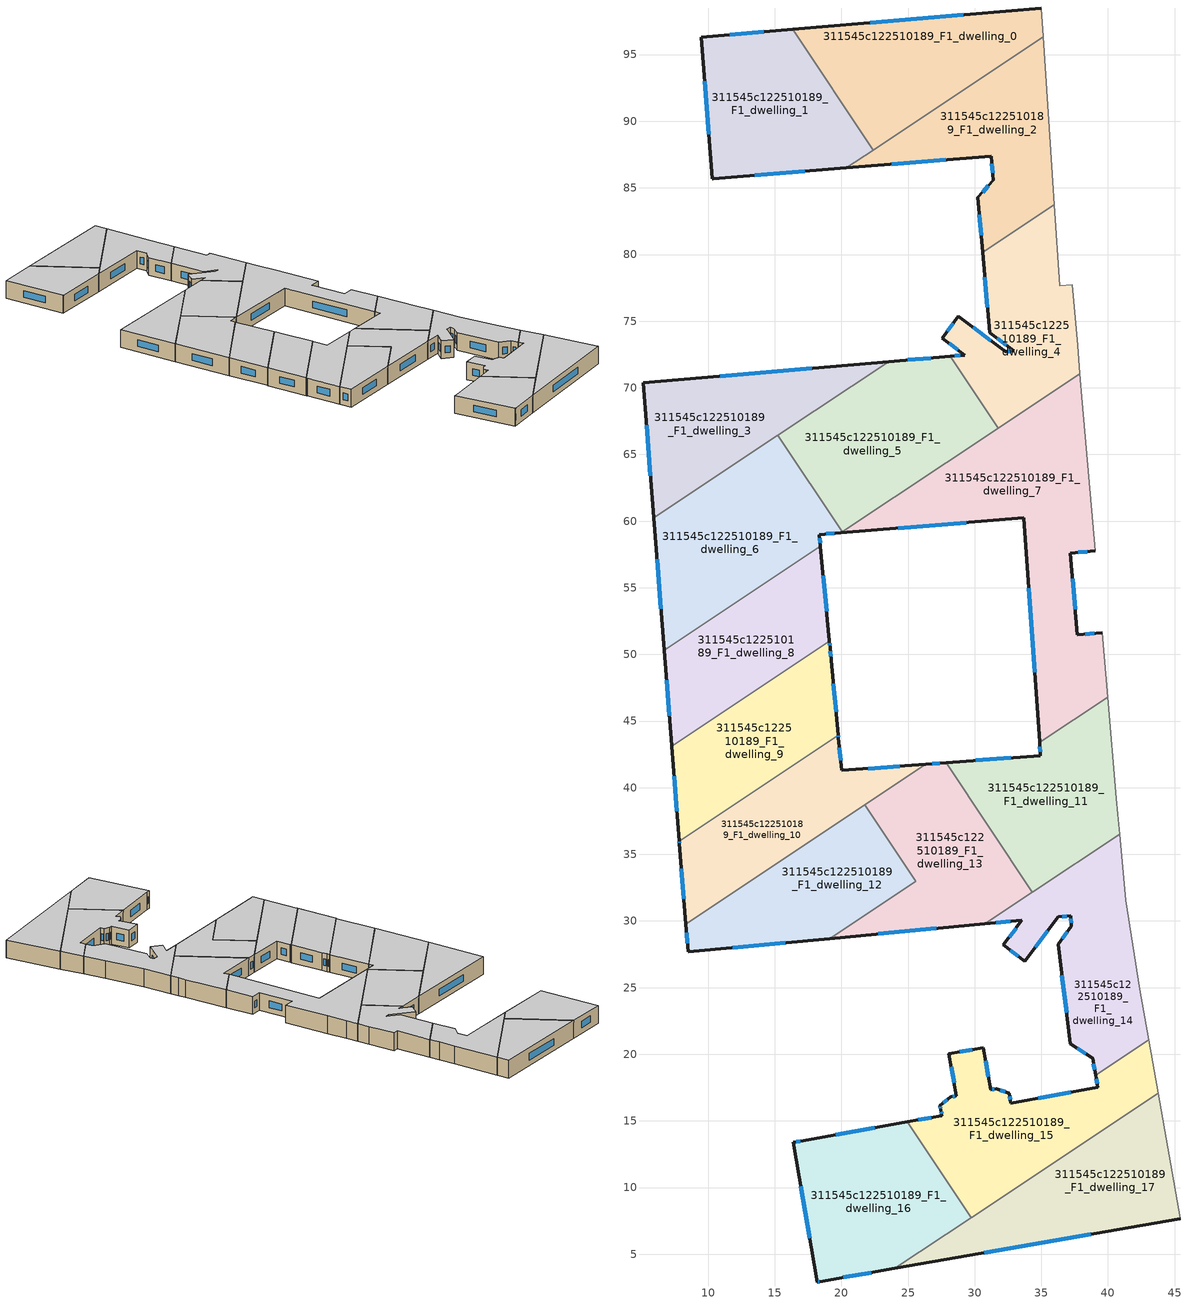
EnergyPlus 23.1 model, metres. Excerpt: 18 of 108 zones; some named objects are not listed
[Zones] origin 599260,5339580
311545c122510189_F1_dwelling_0
 floor to 311545c122510189_F0_dwelling_0 (EU_floor_Construction): 34.98,98.5 35.13,96.33 22.38,87.83 16.34,96.9 z3
 wall outside (EU_wall_Construction): 34.98,98.5 16.34,96.9 z3:6
 wall adiabatic (EU_wall_Construction): 35.13,96.33 34.98,98.5 z3:6
 wall to 311545c122510189_F1_dwelling_1 (EU_wall_Construction): 16.34,96.9 22.38,87.83 z3:6
 wall to 311545c122510189_F1_dwelling_2 (EU_wall_Construction): 22.38,87.83 35.13,96.33 z3:6
 window (EU_Window_Construction): 29.14,98 22.19,97.4 z3.94:5.06
 ceiling to 311545c122510189_F2_dwelling_0 (EU_floor_Construction): 35.13,96.33 34.98,98.5 16.34,96.9 22.38,87.83 z6
311545c122510189_F1_dwelling_1
 floor to 311545c122510189_F0_dwelling_1 (EU_floor_Construction): 16.34,96.9 22.38,87.83 20.38,86.5 10.38,85.69 10.32,85.69 9.47,96.31 z3
 wall outside (EU_wall_Construction): 16.34,96.9 9.47,96.31 10.32,85.69 10.38,85.69 20.38,86.5 z3:6
 wall to 311545c122510189_F1_dwelling_2 (EU_wall_Construction): 20.38,86.5 22.38,87.83 z3:6
 window (EU_Window_Construction): 13.52,85.95 17.24,86.25 / 9.74,92.98 10.05,89.02 / 14.19,96.72 11.63,96.5 z3.94:5.06
 ceiling to 311545c122510189_F2_dwelling_1 (EU_floor_Construction): 22.38,87.83 16.34,96.9 9.47,96.31 10.32,85.69 10.38,85.69 20.38,86.5 z6
311545c122510189_F1_dwelling_10
 floor to 311545c122510189_F0_dwelling_10 (EU_floor_Construction): 26.35,41.76 8.33,29.76 7.85,35.82 7.84,35.99 19.77,43.93 19.78,43.76 20.02,41.29 z3
 wall outside (EU_wall_Construction): 7.84,35.99 7.85,35.82 8.33,29.76 / 26.35,41.76 20.02,41.29 19.78,43.76 19.77,43.93 z3:6
 wall to 311545c122510189_F1_dwelling_9 (EU_wall_Construction): 19.77,43.93 7.84,35.99 z3:6
 wall to 311545c122510189_F1_dwelling_12 (EU_wall_Construction): 8.33,29.76 21.77,38.71 z3:6
 wall to 311545c122510189_F1_dwelling_13 (EU_wall_Construction): 21.77,38.71 26.35,41.76 z3:6
 window (EU_Window_Construction): 8,33.92 8.18,31.66 / 7.85,35.94 7.85,35.87 / 19.78,43.82 19.77,43.88 / 19.95,42.07 19.86,42.99 / 24.36,41.62 22,41.44 z3.94:5.06
 ceiling to 311545c122510189_F2_dwelling_10 (EU_floor_Construction): 26.35,41.76 20.02,41.29 19.78,43.76 19.77,43.93 7.84,35.99 7.85,35.82 8.33,29.76 z6
311545c122510189_F1_dwelling_11
 floor to 311545c122510189_F0_dwelling_11 (EU_floor_Construction): 39.97,46.79 40.62,39.21 40.74,38.02 40.88,36.53 34.33,32.16 27.86,41.88 34.94,42.4 34.87,43.39 z3
 wall outside (EU_wall_Construction): 34.87,43.39 34.94,42.4 27.86,41.88 z3:6
 wall to 311545c122510189_F1_dwelling_13 (EU_wall_Construction): 27.86,41.88 34.33,32.16 z3:6
 wall to 311545c122510189_F1_dwelling_7 (EU_wall_Construction): 39.97,46.79 34.87,43.39 z3:6
 wall adiabatic (EU_wall_Construction): 40.88,36.53 40.74,38.02 40.62,39.21 39.97,46.79 z3:6
 wall to 311545c122510189_F1_dwelling_14 (EU_wall_Construction): 34.33,32.16 40.88,36.53 z3:6
 window (EU_Window_Construction): 32.72,42.24 30.08,42.04 / 34.89,43.08 34.92,42.71 z3.94:5.06
 ceiling to 311545c122510189_F2_dwelling_11 (EU_floor_Construction): 40.88,36.53 40.74,38.02 40.62,39.21 39.97,46.79 34.87,43.39 34.94,42.4 27.86,41.88 34.33,32.16 z6
311545c122510189_F1_dwelling_12
 floor to 311545c122510189_F0_dwelling_12 (EU_floor_Construction): 21.77,38.71 25.59,32.98 19.14,28.68 8.5,27.68 8.33,29.76 z3
 wall outside (EU_wall_Construction): 8.33,29.76 8.5,27.68 19.14,28.68 z3:6
 wall to 311545c122510189_F1_dwelling_13 (EU_wall_Construction): 19.14,28.68 25.59,32.98 21.77,38.71 z3:6
 window (EU_Window_Construction): 11.83,27.99 15.8,28.37 / 8.38,29.11 8.45,28.33 z3.94:5.06
 ceiling to 311545c122510189_F2_dwelling_12 (EU_floor_Construction): 25.59,32.98 21.77,38.71 8.33,29.76 8.5,27.68 19.14,28.68 z6
311545c122510189_F1_dwelling_13
 floor to 311545c122510189_F0_dwelling_13 (EU_floor_Construction): 27.86,41.88 34.33,32.16 30.75,29.78 19.14,28.68 25.59,32.98 21.77,38.71 26.35,41.76 z3
 wall outside (EU_wall_Construction): 27.86,41.88 26.35,41.76 / 19.14,28.68 30.75,29.78 z3:6
 wall to 311545c122510189_F1_dwelling_14 (EU_wall_Construction): 30.75,29.78 34.33,32.16 z3:6
 window (EU_Window_Construction): 27.39,41.84 26.82,41.8 / 22.78,29.03 27.11,29.44 z3.94:5.06
 ceiling to 311545c122510189_F2_dwelling_13 (EU_floor_Construction): 34.33,32.16 27.86,41.88 26.35,41.76 21.77,38.71 25.59,32.98 19.14,28.68 30.75,29.78 z6
311545c122510189_F1_dwelling_14
 floor to 311545c122510189_F0_dwelling_14 (EU_floor_Construction): 40.88,36.53 41.32,31.55 42.39,24.87 43.06,21.09 39.07,18.43 38.84,19.7 37.18,20.78 36.25,28.26 37.25,29.62 37.2,30.39 36.28,30.31 33.77,26.98 32.15,28.2 33.54,30.05 30.75,29.78 z3
 wall outside (EU_wall_Construction): 30.75,29.78 33.54,30.05 32.15,28.2 33.77,26.98 36.28,30.31 37.2,30.39 37.25,29.62 36.25,28.26 37.18,20.78 38.84,19.7 39.07,18.43 z3:6
 wall adiabatic (EU_wall_Construction): 43.06,21.09 42.39,24.87 41.32,31.55 40.88,36.53 z3:6
 wall to 311545c122510189_F1_dwelling_15 (EU_wall_Construction): 39.07,18.43 43.06,21.09 z3:6
 window (EU_Window_Construction): 37.7,20.45 38.32,20.04 / 36.54,25.91 36.89,23.13 / 36.94,29.2 36.57,28.68 / 37.21,30.15 37.23,29.87 / 36.57,30.33 36.91,30.37 / 34.55,28.02 35.49,29.26 / 32.66,27.82 33.26,27.36 / 33.11,29.47 32.59,28.78 / 31.63,29.86 32.67,29.96 / 38.91,19.3 39,18.83 z3.94:5.06
 ceiling to 311545c122510189_F2_dwelling_14 (EU_floor_Construction): 43.06,21.09 42.39,24.87 41.32,31.55 40.88,36.53 30.75,29.78 33.54,30.05 32.15,28.2 33.77,26.98 36.28,30.31 37.2,30.39 37.25,29.62 36.25,28.26 37.18,20.78 38.84,19.7 39.07,18.43 z6
311545c122510189_F1_dwelling_15
 floor to 311545c122510189_F0_dwelling_15 (EU_floor_Construction): 43.06,21.09 43.76,17.08 29.74,7.74 24.95,14.93 27.54,15.4 27.46,15.83 27.4,16.15 28.21,16.8 28.64,16.88 28.07,20.04 30.64,20.5 31.21,17.34 31.6,17.41 32.59,17.09 32.72,16.34 39.24,17.52 39.07,18.43 z3
 wall outside (EU_wall_Construction): 39.07,18.43 39.24,17.52 32.72,16.34 32.59,17.09 31.6,17.41 31.21,17.34 30.64,20.5 28.07,20.04 28.64,16.88 28.21,16.8 27.4,16.15 27.46,15.83 27.54,15.4 24.95,14.93 z3:6
 wall adiabatic (EU_wall_Construction): 43.76,17.08 43.06,21.09 z3:6
 wall to 311545c122510189_F1_dwelling_16 (EU_wall_Construction): 24.95,14.93 29.74,7.74 z3:6
 wall to 311545c122510189_F1_dwelling_17 (EU_wall_Construction): 29.74,7.74 43.76,17.08 z3:6
 window (EU_Window_Construction): 27.96,16.6 27.65,16.36 / 28.5,16.85 28.35,16.82 / 28.25,19.05 28.46,17.87 / 29.83,20.36 28.87,20.18 / 31.03,18.33 30.82,19.51 / 31.48,17.38 31.33,17.36 / 32.28,17.19 31.91,17.31 / 32.68,16.57 32.63,16.86 / 37.2,17.15 34.76,16.71 / 39.13,18.15 39.19,17.81 / 26.73,15.25 25.76,15.07 / 27.48,15.7 27.51,15.53 / 27.41,16.05 27.44,15.93 z3.94:5.06
 ceiling to 311545c122510189_F2_dwelling_15 (EU_floor_Construction): 43.76,17.08 43.06,21.09 39.07,18.43 39.24,17.52 32.72,16.34 32.59,17.09 31.6,17.41 31.21,17.34 30.64,20.5 28.07,20.04 28.64,16.88 28.21,16.8 27.4,16.15 27.46,15.83 27.54,15.4 24.95,14.93 29.74,7.74 z6
311545c122510189_F1_dwelling_16
 floor to 311545c122510189_F0_dwelling_16 (EU_floor_Construction): 24.95,14.93 29.74,7.74 24.02,3.93 18.4,2.95 18.2,2.92 16.41,13.38 17.12,13.51 z3
 wall outside (EU_wall_Construction): 24.95,14.93 17.12,13.51 16.41,13.38 18.2,2.92 18.4,2.95 24.02,3.93 z3:6
 wall to 311545c122510189_F1_dwelling_17 (EU_wall_Construction): 24.02,3.93 29.74,7.74 z3:6
 window (EU_Window_Construction): 18.26,2.93 18.33,2.94 / 16.97,10.1 17.63,6.2 / 16.9,13.47 16.63,13.42 / 22.5,14.48 19.58,13.95 / 20.16,3.26 22.26,3.62 z3.94:5.06
 ceiling to 311545c122510189_F2_dwelling_16 (EU_floor_Construction): 29.74,7.74 24.95,14.93 17.12,13.51 16.41,13.38 18.2,2.92 18.4,2.95 24.02,3.93 z6
311545c122510189_F1_dwelling_17
 floor to 311545c122510189_F0_dwelling_17 (EU_floor_Construction): 43.76,17.08 45.41,7.7 45.43,7.67 24.02,3.93 z3
 wall outside (EU_wall_Construction): 24.02,3.93 45.43,7.67 z3:6
 wall adiabatic (EU_wall_Construction): 45.43,7.67 45.41,7.7 43.76,17.08 z3:6
 window (EU_Window_Construction): 30.73,5.1 38.72,6.5 z3.94:5.06
 ceiling to 311545c122510189_F2_dwelling_17 (EU_floor_Construction): 45.43,7.67 45.41,7.7 43.76,17.08 24.02,3.93 z6
311545c122510189_F1_dwelling_2
 floor to 311545c122510189_F0_dwelling_2 (EU_floor_Construction): 35.13,96.33 35.67,88.36 35.86,85.45 35.97,83.75 30.6,80.17 30.24,84.28 31.39,85.58 31.24,87.38 20.38,86.5 z3
 wall outside (EU_wall_Construction): 20.38,86.5 31.24,87.38 31.39,85.58 30.24,84.28 30.6,80.17 z3:6
 wall adiabatic (EU_wall_Construction): 35.97,83.75 35.86,85.45 35.67,88.36 35.13,96.33 z3:6
 wall to 311545c122510189_F1_dwelling_4 (EU_wall_Construction): 30.6,80.17 35.97,83.75 z3:6
 window (EU_Window_Construction): 31.03,85.17 30.6,84.69 / 31.29,86.82 31.34,86.14 / 23.78,86.78 27.83,87.1 / 30.35,82.99 30.49,81.46 z3.94:5.06
 ceiling to 311545c122510189_F2_dwelling_2 (EU_floor_Construction): 35.97,83.75 35.86,85.45 35.67,88.36 35.13,96.33 20.38,86.5 31.24,87.38 31.39,85.58 30.24,84.28 30.6,80.17 z6
311545c122510189_F1_dwelling_3
 floor to 311545c122510189_F0_dwelling_3 (EU_floor_Construction): 23.54,71.96 5.93,60.24 5.13,70.37 z3
 wall outside (EU_wall_Construction): 23.54,71.96 5.13,70.37 5.93,60.24 z3:6
 wall to 311545c122510189_F1_dwelling_6 (EU_wall_Construction): 5.93,60.24 15.24,66.43 z3:6
 wall to 311545c122510189_F1_dwelling_5 (EU_wall_Construction): 15.24,66.43 23.54,71.96 z3:6
 window (EU_Window_Construction): 5.38,67.2 5.68,63.41 / 17.77,71.46 10.9,70.87 z3.94:5.06
 ceiling to 311545c122510189_F2_dwelling_3 (EU_floor_Construction): 23.54,71.96 5.13,70.37 5.93,60.24 z6
311545c122510189_F1_dwelling_4
 floor to 311545c122510189_F0_dwelling_4 (EU_floor_Construction): 35.97,83.75 36.39,77.66 37.33,77.74 37.72,73.19 37.9,71.07 31.75,66.98 28.17,72.36 29.26,72.46 27.56,73.72 28.78,75.36 32.33,72.72 32.95,72.77 31.12,74.14 30.6,80.17 z3
 wall outside (EU_wall_Construction): 30.6,80.17 31.12,74.14 32.95,72.77 32.33,72.72 28.78,75.36 27.56,73.72 29.26,72.46 28.17,72.36 z3:6
 wall adiabatic (EU_wall_Construction): 37.9,71.07 37.72,73.19 37.33,77.74 36.39,77.66 35.97,83.75 z3:6
 wall to 311545c122510189_F1_dwelling_5 (EU_wall_Construction): 28.17,72.36 31.75,66.98 z3:6
 wall to 311545c122510189_F1_dwelling_7 (EU_wall_Construction): 31.75,66.98 37.9,71.07 z3:6
 window (EU_Window_Construction): 32.76,72.76 32.52,72.74 / 31.69,73.71 32.38,73.2 / 30.76,78.28 30.95,76.03 / 28.92,72.43 28.51,72.39 / 28.09,73.33 28.73,72.85 / 28.39,74.85 27.94,74.24 / 31.22,73.55 29.89,74.53 z3.94:5.06
 ceiling to 311545c122510189_F2_dwelling_4 (EU_floor_Construction): 37.9,71.07 37.72,73.19 37.33,77.74 36.39,77.66 35.97,83.75 30.6,80.17 31.12,74.14 32.95,72.77 32.33,72.72 28.78,75.36 27.56,73.72 29.26,72.46 28.17,72.36 31.75,66.98 z6
311545c122510189_F1_dwelling_5
 floor to 311545c122510189_F0_dwelling_5 (EU_floor_Construction): 28.17,72.36 31.75,66.98 20.06,59.19 15.24,66.43 23.54,71.96 z3
 wall outside (EU_wall_Construction): 28.17,72.36 23.54,71.96 z3:6
 wall to 311545c122510189_F1_dwelling_6 (EU_wall_Construction): 15.24,66.43 20.06,59.19 z3:6
 wall to 311545c122510189_F1_dwelling_7 (EU_wall_Construction): 20.06,59.19 31.75,66.98 z3:6
 window (EU_Window_Construction): 26.71,72.24 24.99,72.09 z3.94:5.06
 ceiling to 311545c122510189_F2_dwelling_5 (EU_floor_Construction): 31.75,66.98 28.17,72.36 23.54,71.96 15.24,66.43 20.06,59.19 z6
311545c122510189_F1_dwelling_6
 floor to 311545c122510189_F0_dwelling_6 (EU_floor_Construction): 15.24,66.43 20.06,59.19 19.96,59.12 18.35,58.99 18.43,58.11 6.71,50.3 5.93,60.24 z3
 wall outside (EU_wall_Construction): 5.93,60.24 6.71,50.3 / 18.43,58.11 18.35,58.99 19.96,59.12 z3:6
 wall to 311545c122510189_F1_dwelling_8 (EU_wall_Construction): 6.71,50.3 18.43,58.11 z3:6
 wall to 311545c122510189_F1_dwelling_7 (EU_wall_Construction): 19.96,59.12 20.06,59.19 z3:6
 window (EU_Window_Construction): 6.17,57.12 6.47,53.42 / 18.86,59.03 19.46,59.08 / 18.41,58.38 18.38,58.71 z3.94:5.06
 ceiling to 311545c122510189_F2_dwelling_6 (EU_floor_Construction): 18.43,58.11 18.35,58.99 19.96,59.12 20.06,59.19 15.24,66.43 5.93,60.24 6.71,50.3 z6
311545c122510189_F1_dwelling_7
 floor to 311545c122510189_F0_dwelling_7 (EU_floor_Construction): 37.9,71.07 38.08,68.87 38.38,65.48 39.03,57.76 37.17,57.6 37.71,51.47 39.56,51.63 39.97,46.79 34.87,43.39 33.68,60.25 19.96,59.12 z3
 wall outside (EU_wall_Construction): 39.56,51.63 37.71,51.47 37.17,57.6 39.03,57.76 / 19.96,59.12 33.68,60.25 34.87,43.39 z3:6
 wall adiabatic (EU_wall_Construction): 39.97,46.79 39.56,51.63 / 39.03,57.76 38.38,65.48 38.08,68.87 37.9,71.07 z3:6
 window (EU_Window_Construction): 37.76,57.65 38.45,57.71 / 37.54,53.39 37.34,55.68 / 38.98,51.58 38.29,51.52 / 34.05,54.96 34.49,48.67 / 24.26,59.48 29.38,59.89 z3.94:5.06
 ceiling to 311545c122510189_F2_dwelling_7 (EU_floor_Construction): 39.97,46.79 39.56,51.63 37.71,51.47 37.17,57.6 39.03,57.76 38.38,65.48 38.08,68.87 37.9,71.07 19.96,59.12 33.68,60.25 34.87,43.39 z6
311545c122510189_F1_dwelling_8
 floor to 311545c122510189_F0_dwelling_8 (EU_floor_Construction): 18.43,58.11 19.1,51.03 19.11,50.98 7.28,43.1 7.28,43.16 6.71,50.3 z3
 wall outside (EU_wall_Construction): 6.71,50.3 7.28,43.16 7.28,43.1 / 19.11,50.98 19.1,51.03 18.43,58.11 z3:6
 wall to 311545c122510189_F1_dwelling_9 (EU_wall_Construction): 7.28,43.1 19.11,50.98 z3:6
 window (EU_Window_Construction): 6.89,48.06 7.1,45.4 / 18.89,53.25 18.64,55.89 z3.94:5.06
 ceiling to 311545c122510189_F2_dwelling_8 (EU_floor_Construction): 19.11,50.98 19.1,51.03 18.43,58.11 6.71,50.3 7.28,43.16 7.28,43.1 z6
311545c122510189_F1_dwelling_9
 floor to 311545c122510189_F0_dwelling_9 (EU_floor_Construction): 19.11,50.98 19.15,50.55 19.23,49.57 19.77,43.93 7.84,35.99 7.28,43.1 z3
 wall outside (EU_wall_Construction): 19.77,43.93 19.23,49.57 19.15,50.55 19.11,50.98 / 7.28,43.1 7.84,35.99 z3:6
 window (EU_Window_Construction): 19.14,50.68 19.12,50.84 / 19.21,49.87 19.18,50.24 / 19.6,45.7 19.4,47.8 / 7.46,40.87 7.67,38.22 z3.94:5.06
 ceiling to 311545c122510189_F2_dwelling_9 (EU_floor_Construction): 19.77,43.93 19.23,49.57 19.15,50.55 19.11,50.98 7.28,43.1 7.84,35.99 z6
[Building]
EU S2 Campaign: North Axis=0; Terrain=City; Solar Distribution=FullExterior
[Site:Location]
Vienna: Latitude=48; Longitude=16.5; Time Zone=1; Elevation=183
[SizingPeriod:WeatherFileDays]
AnnualSizingPeriod: Begin Month=1; Begin Day of Month=1; End Month=12; End Day of Month=31; Day of Week for Start Day=Monday; Use Weather File Daylight Saving Period=No; Use Weather File Rain and Snow Indicators=No
[MATERIAL]
EU_InternalMass_Material: Roughness=MediumRough; Thickness=0.1; Conductivity=1; Density=1800; Specific Heat=900; Thermal Absorptance=0.9; Solar Absorptance=0.7; Visible Absorptance=0.7
[MATERIAL:NOMASS] Roughness=MediumRough; Thermal Absorptance=0.9; Solar Absorptance=0.7; Visible Absorptance=0.7
Name | Thermal Resistance
EU_wall_NoMass | 0.914258
EU_floor_NoMass | 1.09711
[WINDOWMATERIAL:SIMPLEGLAZINGSYSTEM]
EU_Window_SimpleGlazing: UFactor=2.09642; Solar Heat Gain Coefficient=0.65; Visible Transmittance=0.65
[CONSTRUCTION]
EU_wall_Construction: EU_wall_NoMass
EU_floor_Construction: EU_floor_NoMass
EU_Window_Construction: EU_Window_SimpleGlazing
EU_InternalMass_Construction: EU_InternalMass_Material
[ZONE] Type=1; Multiplier=1; Ceiling Height=autocalculate; Floor Area=autocalculate; Part of Total Floor Area=Yes
Name | Volume
311545c122510189_F1_dwelling_0 | 311.303
311545c122510189_F1_dwelling_1 | 311.32
311545c122510189_F1_dwelling_10 | 269.055
311545c122510189_F1_dwelling_11 | 295.925
311545c122510189_F1_dwelling_12 | 280.53
311545c122510189_F1_dwelling_13 | 295.909
311545c122510189_F1_dwelling_14 | 290.134
311545c122510189_F1_dwelling_15 | 321.895
311545c122510189_F1_dwelling_16 | 321.857
311545c122510189_F1_dwelling_17 | 311.333
311545c122510189_F1_dwelling_2 | 284.45
311545c122510189_F1_dwelling_3 | 281.851
311545c122510189_F1_dwelling_4 | 283.962
311545c122510189_F1_dwelling_5 | 353.111
311545c122510189_F1_dwelling_6 | 353.114
311545c122510189_F1_dwelling_7 | 503.528
311545c122510189_F1_dwelling_8 | 267.634
311545c122510189_F1_dwelling_9 | 266.615
[INTERNALMASS] Construction=EU_InternalMass_Construction
Name | Zone or ZoneList | Surface Area
311545c122510189_F1_dwelling_0_EU_InternalMass | 311545c122510189_F1_dwelling_0 | 103.767
311545c122510189_F1_dwelling_1_EU_InternalMass | 311545c122510189_F1_dwelling_1 | 103.773
311545c122510189_F1_dwelling_2_EU_InternalMass | 311545c122510189_F1_dwelling_2 | 94.817
311545c122510189_F1_dwelling_3_EU_InternalMass | 311545c122510189_F1_dwelling_3 | 93.9516
311545c122510189_F1_dwelling_4_EU_InternalMass | 311545c122510189_F1_dwelling_4 | 94.6555
311545c122510189_F1_dwelling_5_EU_InternalMass | 311545c122510189_F1_dwelling_5 | 117.707
311545c122510189_F1_dwelling_6_EU_InternalMass | 311545c122510189_F1_dwelling_6 | 117.703
311545c122510189_F1_dwelling_7_EU_InternalMass | 311545c122510189_F1_dwelling_7 | 167.845
311545c122510189_F1_dwelling_8_EU_InternalMass | 311545c122510189_F1_dwelling_8 | 89.208
311545c122510189_F1_dwelling_9_EU_InternalMass | 311545c122510189_F1_dwelling_9 | 88.8666
311545c122510189_F1_dwelling_10_EU_InternalMass | 311545c122510189_F1_dwelling_10 | 89.6869
311545c122510189_F1_dwelling_11_EU_InternalMass | 311545c122510189_F1_dwelling_11 | 98.6419
311545c122510189_F1_dwelling_12_EU_InternalMass | 311545c122510189_F1_dwelling_12 | 93.5087
311545c122510189_F1_dwelling_13_EU_InternalMass | 311545c122510189_F1_dwelling_13 | 98.6368
311545c122510189_F1_dwelling_14_EU_InternalMass | 311545c122510189_F1_dwelling_14 | 96.712
311545c122510189_F1_dwelling_15_EU_InternalMass | 311545c122510189_F1_dwelling_15 | 107.296
311545c122510189_F1_dwelling_16_EU_InternalMass | 311545c122510189_F1_dwelling_16 | 107.286
311545c122510189_F1_dwelling_17_EU_InternalMass | 311545c122510189_F1_dwelling_17 | 103.778
[OTHEREQUIPMENT] Fuel Type=Electricity; Design Level Calculation Method=Watts/Area; Power per Zone Floor Area=1; Fraction Latent=0; Fraction Radiant=0; Fraction Lost=0; Carbon Dioxide Generation Rate=0; EndUse Subcategory=EU_Step8_InternalGains
Name | Zone or ZoneList or Space or SpaceList | Schedule
EU_Step8_InternalGain_311545c122510189_F1_dwelling_0_f000 | 311545c122510189_F1_dwelling_0 | EU_Step8_GainSchedule_311545c122510189_F1_dwelling_0_f000
EU_Step8_InternalGain_311545c122510189_F1_dwelling_1_f000 | 311545c122510189_F1_dwelling_1 | EU_Step8_GainSchedule_311545c122510189_F1_dwelling_1_f000
EU_Step8_InternalGain_311545c122510189_F1_dwelling_2_f000 | 311545c122510189_F1_dwelling_2 | EU_Step8_GainSchedule_311545c122510189_F1_dwelling_2_f000
EU_Step8_InternalGain_311545c122510189_F1_dwelling_3_f000 | 311545c122510189_F1_dwelling_3 | EU_Step8_GainSchedule_311545c122510189_F1_dwelling_3_f000
EU_Step8_InternalGain_311545c122510189_F1_dwelling_4_f000 | 311545c122510189_F1_dwelling_4 | EU_Step8_GainSchedule_311545c122510189_F1_dwelling_4_f000
EU_Step8_InternalGain_311545c122510189_F1_dwelling_5_f000 | 311545c122510189_F1_dwelling_5 | EU_Step8_GainSchedule_311545c122510189_F1_dwelling_5_f000
EU_Step8_InternalGain_311545c122510189_F1_dwelling_6_f000 | 311545c122510189_F1_dwelling_6 | EU_Step8_GainSchedule_311545c122510189_F1_dwelling_6_f000
EU_Step8_InternalGain_311545c122510189_F1_dwelling_7_f000 | 311545c122510189_F1_dwelling_7 | EU_Step8_GainSchedule_311545c122510189_F1_dwelling_7_f000
EU_Step8_InternalGain_311545c122510189_F1_dwelling_8_f000 | 311545c122510189_F1_dwelling_8 | EU_Step8_GainSchedule_311545c122510189_F1_dwelling_8_f000
EU_Step8_InternalGain_311545c122510189_F1_dwelling_9_f000 | 311545c122510189_F1_dwelling_9 | EU_Step8_GainSchedule_311545c122510189_F1_dwelling_9_f000
EU_Step8_InternalGain_311545c122510189_F1_dwelling_10_f000 | 311545c122510189_F1_dwelling_10 | EU_Step8_GainSchedule_311545c122510189_F1_dwelling_10_f000
EU_Step8_InternalGain_311545c122510189_F1_dwelling_11_f000 | 311545c122510189_F1_dwelling_11 | EU_Step8_GainSchedule_311545c122510189_F1_dwelling_11_f000
EU_Step8_InternalGain_311545c122510189_F1_dwelling_12_f000 | 311545c122510189_F1_dwelling_12 | EU_Step8_GainSchedule_311545c122510189_F1_dwelling_12_f000
EU_Step8_InternalGain_311545c122510189_F1_dwelling_13_f000 | 311545c122510189_F1_dwelling_13 | EU_Step8_GainSchedule_311545c122510189_F1_dwelling_13_f000
EU_Step8_InternalGain_311545c122510189_F1_dwelling_14_f000 | 311545c122510189_F1_dwelling_14 | EU_Step8_GainSchedule_311545c122510189_F1_dwelling_14_f000
EU_Step8_InternalGain_311545c122510189_F1_dwelling_15_f000 | 311545c122510189_F1_dwelling_15 | EU_Step8_GainSchedule_311545c122510189_F1_dwelling_15_f000
EU_Step8_InternalGain_311545c122510189_F1_dwelling_16_f000 | 311545c122510189_F1_dwelling_16 | EU_Step8_GainSchedule_311545c122510189_F1_dwelling_16_f000
EU_Step8_InternalGain_311545c122510189_F1_dwelling_17_f000 | 311545c122510189_F1_dwelling_17 | EU_Step8_GainSchedule_311545c122510189_F1_dwelling_17_f000
[ZONEVENTILATION:DESIGNFLOWRATE] Schedule=EU_AlwaysOn; Design Flow Rate Calculation Method=AirChanges/Hour; Air Changes per Hour=0.546891; Ventilation Type=Natural; Fan Pressure Rise=0; Fan Total Efficiency=1; Constant Term Coefficient=1; Temperature Term Coefficient=0; Velocity Term Coefficient=0; Velocity Squared Term Coefficient=0; Minimum Indoor Temperature=-100; Maximum Indoor Temperature=100; Delta Temperature=-100; Minimum Outdoor Temperature=-100; Maximum Outdoor Temperature=100; Maximum Wind Speed=40
Name | Zone or ZoneList or Space or SpaceList
EU_ConstantAir_311545c122510189_F1_dwelling_0 | 311545c122510189_F1_dwelling_0
EU_ConstantAir_311545c122510189_F1_dwelling_1 | 311545c122510189_F1_dwelling_1
EU_ConstantAir_311545c122510189_F1_dwelling_2 | 311545c122510189_F1_dwelling_2
EU_ConstantAir_311545c122510189_F1_dwelling_3 | 311545c122510189_F1_dwelling_3
EU_ConstantAir_311545c122510189_F1_dwelling_4 | 311545c122510189_F1_dwelling_4
EU_ConstantAir_311545c122510189_F1_dwelling_5 | 311545c122510189_F1_dwelling_5
EU_ConstantAir_311545c122510189_F1_dwelling_6 | 311545c122510189_F1_dwelling_6
EU_ConstantAir_311545c122510189_F1_dwelling_7 | 311545c122510189_F1_dwelling_7
EU_ConstantAir_311545c122510189_F1_dwelling_8 | 311545c122510189_F1_dwelling_8
EU_ConstantAir_311545c122510189_F1_dwelling_9 | 311545c122510189_F1_dwelling_9
EU_ConstantAir_311545c122510189_F1_dwelling_10 | 311545c122510189_F1_dwelling_10
EU_ConstantAir_311545c122510189_F1_dwelling_11 | 311545c122510189_F1_dwelling_11
EU_ConstantAir_311545c122510189_F1_dwelling_12 | 311545c122510189_F1_dwelling_12
EU_ConstantAir_311545c122510189_F1_dwelling_13 | 311545c122510189_F1_dwelling_13
EU_ConstantAir_311545c122510189_F1_dwelling_14 | 311545c122510189_F1_dwelling_14
EU_ConstantAir_311545c122510189_F1_dwelling_15 | 311545c122510189_F1_dwelling_15
EU_ConstantAir_311545c122510189_F1_dwelling_16 | 311545c122510189_F1_dwelling_16
EU_ConstantAir_311545c122510189_F1_dwelling_17 | 311545c122510189_F1_dwelling_17
[HVACTEMPLATE:ZONE:IDEALLOADSAIRSYSTEM] System Availability Schedule=EU_AlwaysOn; Maximum Heating Supply Air Temperature=50; Minimum Cooling Supply Air Temperature=13; Maximum Heating Supply Air Humidity Ratio=0.0156; Minimum Cooling Supply Air Humidity Ratio=0.0077; Heating Limit=NoLimit; Cooling Limit=NoLimit; Heating Availability Schedule=EU_AlwaysOn; Cooling Availability Schedule=EU_CoolingOff; Dehumidification Control Type=ConstantSensibleHeatRatio; Cooling Sensible Heat Ratio=0.7; Dehumidification Setpoint=60; Humidification Control Type=None; Humidification Setpoint=30; Outdoor Air Method=None; Outdoor Air Flow Rate per Person=0.00944; Outdoor Air Flow Rate per Zone Floor Area=0; Outdoor Air Flow Rate per Zone=0; Demand Controlled Ventilation Type=None; Outdoor Air Economizer Type=NoEconomizer; Heat Recovery Type=None; Sensible Heat Recovery Effectiveness=0.7; Latent Heat Recovery Effectiveness=0.65
Name | Template Thermostat
311545c122510189_F1_dwelling_0 | EU_HeatOnly_311545c122510189_F1_dwelling_0
311545c122510189_F1_dwelling_1 | EU_HeatOnly_311545c122510189_F1_dwelling_1
311545c122510189_F1_dwelling_2 | EU_HeatOnly_311545c122510189_F1_dwelling_2
311545c122510189_F1_dwelling_3 | EU_HeatOnly_311545c122510189_F1_dwelling_3
311545c122510189_F1_dwelling_4 | EU_HeatOnly_311545c122510189_F1_dwelling_4
311545c122510189_F1_dwelling_5 | EU_HeatOnly_311545c122510189_F1_dwelling_5
311545c122510189_F1_dwelling_6 | EU_HeatOnly_311545c122510189_F1_dwelling_6
311545c122510189_F1_dwelling_7 | EU_HeatOnly_311545c122510189_F1_dwelling_7
311545c122510189_F1_dwelling_8 | EU_HeatOnly_311545c122510189_F1_dwelling_8
311545c122510189_F1_dwelling_9 | EU_HeatOnly_311545c122510189_F1_dwelling_9
311545c122510189_F1_dwelling_10 | EU_HeatOnly_311545c122510189_F1_dwelling_10
311545c122510189_F1_dwelling_11 | EU_HeatOnly_311545c122510189_F1_dwelling_11
311545c122510189_F1_dwelling_12 | EU_HeatOnly_311545c122510189_F1_dwelling_12
311545c122510189_F1_dwelling_13 | EU_HeatOnly_311545c122510189_F1_dwelling_13
311545c122510189_F1_dwelling_14 | EU_HeatOnly_311545c122510189_F1_dwelling_14
311545c122510189_F1_dwelling_15 | EU_HeatOnly_311545c122510189_F1_dwelling_15
311545c122510189_F1_dwelling_16 | EU_HeatOnly_311545c122510189_F1_dwelling_16
311545c122510189_F1_dwelling_17 | EU_HeatOnly_311545c122510189_F1_dwelling_17
[SIZING:ZONE] Zone Cooling Design Supply Air Temperature Input Method=SupplyAirTemperature; Zone Cooling Design Supply Air Temperature=13; Zone Heating Design Supply Air Temperature Input Method=SupplyAirTemperature; Zone Heating Design Supply Air Temperature=50; Zone Cooling Design Supply Air Humidity Ratio=0.008; Zone Heating Design Supply Air Humidity Ratio=0.008; Cooling Design Air Flow Method=DesignDay; Cooling Design Air Flow Rate=0; Cooling Minimum Air Flow per Zone Floor Area=0.000762; Cooling Minimum Air Flow=0; Cooling Minimum Air Flow Fraction=0.2; Heating Design Air Flow Method=DesignDay; Heating Design Air Flow Rate=0; Heating Maximum Air Flow per Zone Floor Area=0.002032; Heating Maximum Air Flow=0.141576; Heating Maximum Air Flow Fraction=0.3; Account for Dedicated Outdoor Air System=No; Dedicated Outdoor Air System Control Strategy=NeutralSupplyAir; Dedicated Outdoor Air Low Setpoint Temperature for Design=autosize; Dedicated Outdoor Air High Setpoint Temperature for Design=autosize; Zone Load Sizing Method=Sensible Load Only No Latent Load; Zone Latent Cooling Design Supply Air Humidity Ratio Input Method=HumidityRatioDifference; Zone Cooling Design Supply Air Humidity Ratio Difference=0.005; Zone Latent Heating Design Supply Air Humidity Ratio Input Method=HumidityRatioDifference; Zone Humidification Design Supply Air Humidity Ratio Difference=0.005
311545c122510189_F1_dwelling_0; 311545c122510189_F1_dwelling_1; 311545c122510189_F1_dwelling_2; 311545c122510189_F1_dwelling_3; 311545c122510189_F1_dwelling_4; 311545c122510189_F1_dwelling_5; 311545c122510189_F1_dwelling_6; 311545c122510189_F1_dwelling_7; 311545c122510189_F1_dwelling_8; 311545c122510189_F1_dwelling_9; 311545c122510189_F1_dwelling_10; 311545c122510189_F1_dwelling_11; 311545c122510189_F1_dwelling_12; 311545c122510189_F1_dwelling_13; 311545c122510189_F1_dwelling_14; 311545c122510189_F1_dwelling_15; 311545c122510189_F1_dwelling_16; 311545c122510189_F1_dwelling_17
[SCHEDULE:CONSTANT]
Name | Hourly Value
EU_AlwaysOn | 1
EU_CoolingOff | 0
[SCHEDULE:FILE] Column Number=1; Rows to Skip at Top=0; Number of Hours of Data=8760; Column Separator=Comma; Interpolate to Timestep=No; Minutes per Item=60; Adjust Schedule for Daylight Savings=Yes
Name | File
EU_Step8_GainSchedule_311545c122510189_F1_dwelling_0_f000 | ../../schedules/311545c122510189/311545c122510189_F1_dwelling_0_f000_gain.csv
EU_Step8_GainSchedule_311545c122510189_F1_dwelling_1_f000 | ../../schedules/311545c122510189/311545c122510189_F1_dwelling_1_f000_gain.csv
EU_Step8_GainSchedule_311545c122510189_F1_dwelling_2_f000 | ../../schedules/311545c122510189/311545c122510189_F1_dwelling_2_f000_gain.csv
EU_Step8_GainSchedule_311545c122510189_F1_dwelling_3_f000 | ../../schedules/311545c122510189/311545c122510189_F1_dwelling_3_f000_gain.csv
EU_Step8_GainSchedule_311545c122510189_F1_dwelling_4_f000 | ../../schedules/311545c122510189/311545c122510189_F1_dwelling_4_f000_gain.csv
EU_Step8_GainSchedule_311545c122510189_F1_dwelling_5_f000 | ../../schedules/311545c122510189/311545c122510189_F1_dwelling_5_f000_gain.csv
EU_Step8_GainSchedule_311545c122510189_F1_dwelling_6_f000 | ../../schedules/311545c122510189/311545c122510189_F1_dwelling_6_f000_gain.csv
EU_Step8_GainSchedule_311545c122510189_F1_dwelling_7_f000 | ../../schedules/311545c122510189/311545c122510189_F1_dwelling_7_f000_gain.csv
EU_Step8_GainSchedule_311545c122510189_F1_dwelling_8_f000 | ../../schedules/311545c122510189/311545c122510189_F1_dwelling_8_f000_gain.csv
EU_Step8_GainSchedule_311545c122510189_F1_dwelling_9_f000 | ../../schedules/311545c122510189/311545c122510189_F1_dwelling_9_f000_gain.csv
EU_Step8_GainSchedule_311545c122510189_F1_dwelling_10_f000 | ../../schedules/311545c122510189/311545c122510189_F1_dwelling_10_f000_gain.csv
EU_Step8_GainSchedule_311545c122510189_F1_dwelling_11_f000 | ../../schedules/311545c122510189/311545c122510189_F1_dwelling_11_f000_gain.csv
EU_Step8_GainSchedule_311545c122510189_F1_dwelling_12_f000 | ../../schedules/311545c122510189/311545c122510189_F1_dwelling_12_f000_gain.csv
EU_Step8_GainSchedule_311545c122510189_F1_dwelling_13_f000 | ../../schedules/311545c122510189/311545c122510189_F1_dwelling_13_f000_gain.csv
EU_Step8_GainSchedule_311545c122510189_F1_dwelling_14_f000 | ../../schedules/311545c122510189/311545c122510189_F1_dwelling_14_f000_gain.csv
EU_Step8_GainSchedule_311545c122510189_F1_dwelling_15_f000 | ../../schedules/311545c122510189/311545c122510189_F1_dwelling_15_f000_gain.csv
EU_Step8_GainSchedule_311545c122510189_F1_dwelling_16_f000 | ../../schedules/311545c122510189/311545c122510189_F1_dwelling_16_f000_gain.csv
EU_Step8_GainSchedule_311545c122510189_F1_dwelling_17_f000 | ../../schedules/311545c122510189/311545c122510189_F1_dwelling_17_f000_gain.csv
